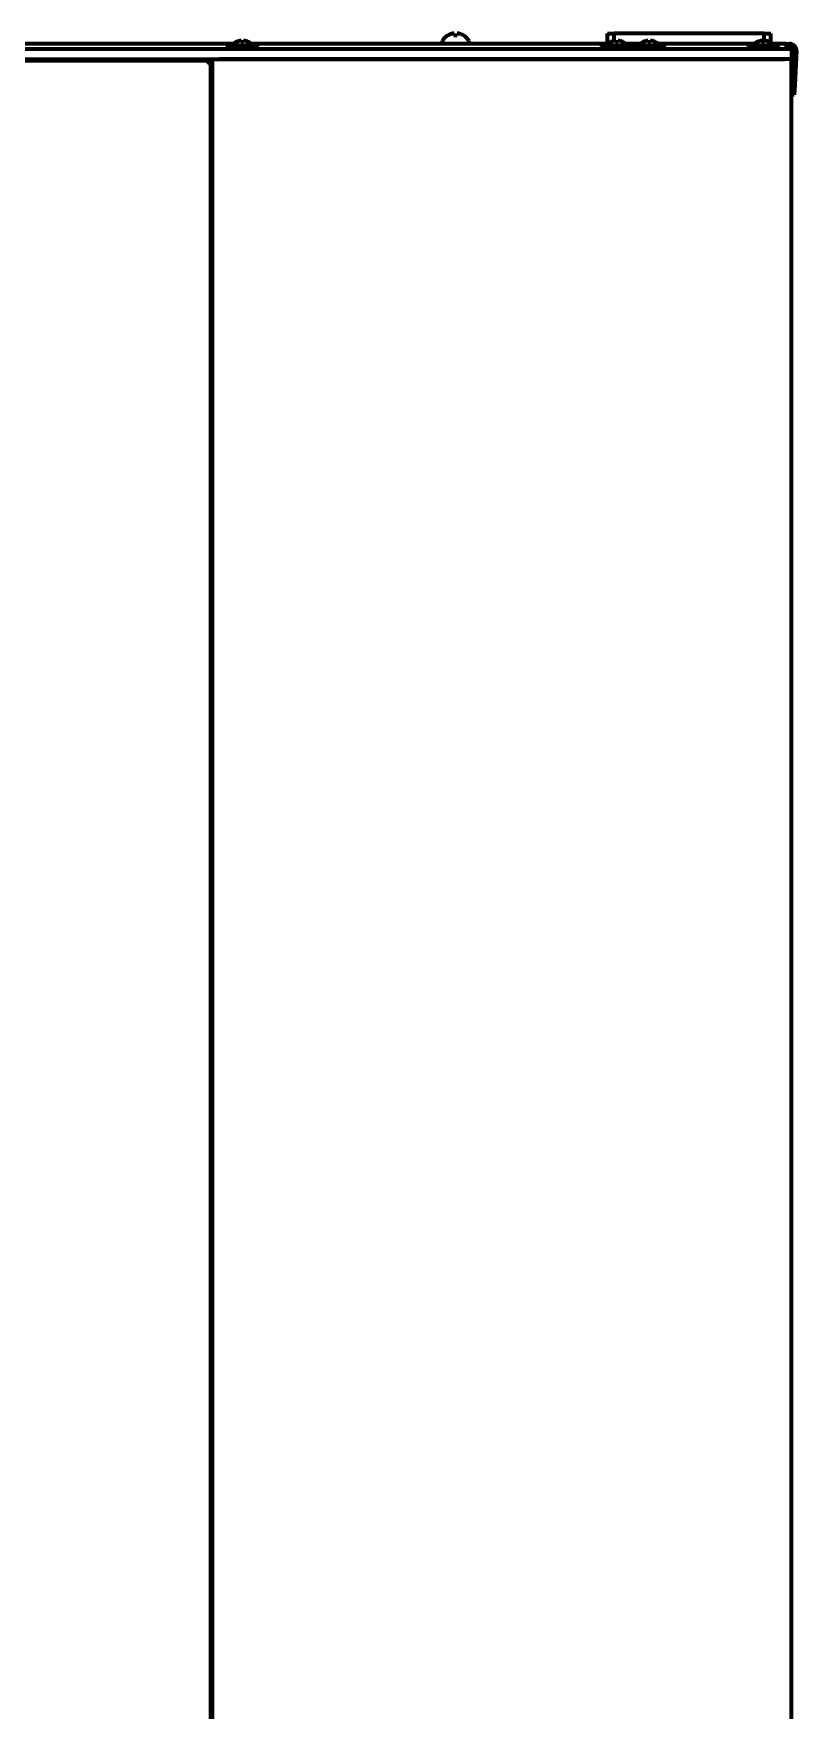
# Model space of a CAD drawing. Header units: inches. Extents: x -2983 to 7024, y 422 to 5529.
# Drawn here: x 3394.2 to 3618.3, y 3451.3 to 3943.4 of the extents above; entities that cross this region are included whole.
import ezdxf

# ---------------------------------------------------------------- set-up
doc = ezdxf.new("R2010")
doc.units = ezdxf.units.IN

msp = doc.modelspace()

# ---------------------------------------------------------------- linework, layer by layer
at = {"linetype": 'Continuous', "lineweight": 70}
for p, q in [((3515.88, 3942.84), (3515.88, 3942.87)), ((3520.48, 3942.87), (3520.48, 3942.84)), ((3562.78, 3940.39), (3562.78, 3943.39)), ((3562.78, 3943.39), (3564.78, 3943.39)), ((3608.78, 3943.39), (3564.78, 3943.39)), ((3564.78, 3941.28), (3564.78, 3943.39)), ((3608.78, 3943.39), (3610.78, 3943.39)), ((3608.78, 3940.88), (3608.78, 3943.39)), ((3610.78, 3940.64), (3610.78, 3943.39)), ((2728.78, 3938.89), (3614.78, 3938.89)), ((3452.97, 3940.39), (2890.6, 3940.39)), ((3451.03, 3939.49), (3451.03, 3939.29)), ((3455.53, 3939.89), (3451.43, 3939.89)), ((3453.66, 3940.89), (3453.66, 3940.87)), ((3455.16, 3940.87), (3455.16, 3941.27)), ((3459.63, 3939.89), (3455.53, 3939.89)), ((3455.91, 3941.27), (3455.91, 3940.87)), ((3457.41, 3940.87), (3457.41, 3940.89)), ((3562.97, 3940.39), (3458.07, 3940.39)), ((3460.03, 3939.29), (3460.03, 3939.49)), ((3514.18, 3940.99), (3514.18, 3940.79)), ((3522.18, 3940.79), (3522.18, 3940.99)), ((3561.03, 3939.49), (3561.03, 3939.29)), ((3565.53, 3939.89), (3561.43, 3939.89)), ((3563.66, 3940.89), (3563.66, 3940.87)), ((3565.16, 3940.87), (3565.16, 3941.27)), ((3569.63, 3939.89), (3565.53, 3939.89)), ((3565.91, 3941.27), (3565.91, 3940.87)), ((3567.41, 3940.87), (3567.41, 3940.89)), ((3572.48, 3940.39), (3568.08, 3940.39)), ((3570.03, 3939.29), (3570.03, 3939.49)), ((3570.53, 3939.49), (3570.53, 3939.29)), ((3575.03, 3939.89), (3570.93, 3939.89)), ((3573.16, 3940.89), (3573.16, 3940.87)), ((3574.66, 3940.87), (3574.66, 3941.27)), ((3579.13, 3939.89), (3575.03, 3939.89)), ((3575.41, 3941.27), (3575.41, 3940.87)), ((3576.91, 3940.87), (3576.91, 3940.89)), ((3605.98, 3940.39), (3577.58, 3940.39)), ((3579.53, 3939.29), (3579.53, 3939.49)), ((3604.03, 3939.49), (3604.03, 3939.29)), ((3608.53, 3939.89), (3604.43, 3939.89)), ((3606.66, 3940.89), (3606.66, 3940.87)), ((3608.16, 3940.87), (3608.16, 3941.27)), ((3612.63, 3939.89), (3608.53, 3939.89)), ((3608.91, 3941.27), (3608.91, 3940.87)), ((3610.41, 3940.87), (3610.41, 3940.89)), ((3615.28, 3940.39), (3611.08, 3940.39)), ((3613.03, 3939.29), (3613.03, 3939.49)), ((3614.78, 3938.89), (3616.78, 3938.89)), ((3615.28, 3940.39), (3615.28, 3938.89)), ((3615.28, 3940.39), (3616.28, 3940.39)), ((3615.28, 3939.39), (3616.28, 3939.39)), ((3616.78, 3938.89), (3616.78, 3935.89)), ((3617.28, 3938.34), (3616.78, 3928.82)), ((3618.28, 3938.29), (3617.76, 3928.39)), ((2728.78, 3935.89), (3614.78, 3935.89)), ((3446.28, 3935.39), (2897.28, 3935.39)), ((3410.78, 3935.89), (3410.78, 3935.39)), ((3446.28, 3935.39), (3445.28, 3934.39)), ((3445.78, 3935.89), (3445.78, 3935.39)), ((3446.28, 2485.99), (3446.28, 3935.39)), ((3446.78, 2485.91), (3446.78, 3935.89)), ((3614.78, 3935.89), (3448.78, 3935.89)), ((3616.78, 3935.89), (3614.78, 3935.89)), ((3616.78, 3935.89), (3614.78, 3935.89)), ((3616.78, 2287.89), (3616.78, 3935.89)), ((3617.76, 3928.39), (3617.61, 3925.39)), ((3617.61, 3925.39), (3616.78, 3925.44)), ((3446.78, 3904.39), (3446.28, 3904.39)), ((3446.78, 3903.89), (3446.28, 3903.89)), ((3446.78, 3863.89), (3446.28, 3863.89)), ((3446.78, 3863.39), (3446.28, 3863.39))]:
    msp.add_line(p, q, dxfattribs=at)
for centre, radius, start, end in [((3518.38, 3938.77), 4.8, 121.3727, 149.6988), ((3517.99, 3938.77), 4.8, 30.3012, 58.6273), ((3451.43, 3939.49), 0.4, 90, 180), ((3451.43, 3939.29), 0.4, 180, 270), ((3455.53, 3937.64), 3.75, 120, 143.1301), ((3455.53, 3937.64), 3.73, 103.5627, 120.1668), ((3455.53, 3937.64), 3.25, 83.3693, 96.6307), ((3455.53, 3937.64), 3.73, 59.8332, 76.4373), ((3455.53, 3937.64), 3.75, 36.8699, 60), ((3459.63, 3939.49), 0.4, 0, 90), ((3459.63, 3939.29), 0.4, 270, 0), ((3514.58, 3940.99), 0.4, 149.6988, 180), ((3514.58, 3940.79), 0.4, 180, 270), ((3521.78, 3940.79), 0.4, 270, 0), ((3521.78, 3940.99), 0.4, 0, 30.3012), ((3561.43, 3939.49), 0.4, 90, 180), ((3561.43, 3939.29), 0.4, 180, 270), ((3565.53, 3937.64), 3.75, 120, 143.1301), ((3565.53, 3937.64), 3.73, 103.5627, 120.1668), ((3565.53, 3937.64), 3.25, 83.3693, 96.6307), ((3565.53, 3937.64), 3.73, 59.8332, 76.4373), ((3565.53, 3937.64), 3.75, 36.8699, 60), ((3569.63, 3939.49), 0.4, 0, 90), ((3569.63, 3939.29), 0.4, 270, 0), ((3570.93, 3939.49), 0.4, 90, 180), ((3570.93, 3939.29), 0.4, 180, 270), ((3575.03, 3937.64), 3.75, 120, 143.1301), ((3575.03, 3937.64), 3.73, 103.5627, 120.1668), ((3575.03, 3937.64), 3.25, 83.3693, 96.6307), ((3575.03, 3937.64), 3.73, 59.8332, 76.4373), ((3575.03, 3937.64), 3.75, 36.8699, 60), ((3579.13, 3939.49), 0.4, 0, 90), ((3579.13, 3939.29), 0.4, 270, 0), ((3604.43, 3939.49), 0.4, 90, 180), ((3604.43, 3939.29), 0.4, 180, 270), ((3608.53, 3937.64), 3.75, 120, 143.1301), ((3608.53, 3937.64), 3.73, 103.5627, 120.1668), ((3608.53, 3937.64), 3.25, 83.3693, 96.6307), ((3608.53, 3937.64), 3.73, 59.8332, 76.4373), ((3608.53, 3937.64), 3.75, 36.8699, 60), ((3612.63, 3939.49), 0.4, 0, 90), ((3612.63, 3939.29), 0.4, 270, 0), ((3614.78, 3937.29), 2, 53.1274, 75.5208), ((3616.28, 3938.39), 2, 357, 90), ((3616.28, 3938.39), 1, 357, 90), ((3446.28, 3903.39), 1, 60.0005, 90)]:
    msp.add_arc(centre, radius, start, end, dxfattribs=at)
for centre, major_axis, start_param, end_param in [((3454.91, 3937.64), (0, -3.64), 3.044426, 3.23876), ((3456.16, 3937.64), (0, 3.64), 6.186018, 6.380352), ((3564.91, 3937.64), (0, -3.64), 3.044426, 3.23876), ((3566.16, 3937.64), (0, 3.64), 6.186018, 6.380352), ((3574.41, 3937.64), (0, -3.64), 3.044426, 3.23876), ((3575.66, 3937.64), (0, 3.64), 6.186018, 6.380352), ((3607.91, 3937.64), (0, -3.64), 3.044426, 3.23876), ((3609.16, 3937.64), (0, 3.64), 6.186018, 6.380352)]:
    msp.add_ellipse(centre, major_axis=major_axis, ratio=0.707107, start_param=start_param, end_param=end_param, dxfattribs=at)
for points in [[(3517.18, 3943.39), (3517.13, 3943.37), (3517.02, 3943.34), (3516.86, 3943.29), (3516.7, 3943.24), (3516.55, 3943.18), (3516.39, 3943.11), (3516.24, 3943.04), (3516.07, 3942.95), (3515.95, 3942.88), (3515.88, 3942.84)], [(3517.68, 3943.39), (3517.66, 3943.39), (3517.61, 3943.4), (3517.53, 3943.4), (3517.46, 3943.4), (3517.39, 3943.4), (3517.32, 3943.4), (3517.25, 3943.4), (3517.21, 3943.39), (3517.18, 3943.39)], [(3518.68, 3942.84), (3518.52, 3942.86), (3518.18, 3942.88), (3517.85, 3942.86), (3517.68, 3942.84)], [(3519.18, 3943.39), (3519.16, 3943.39), (3519.11, 3943.4), (3519.04, 3943.4), (3518.97, 3943.4), (3518.9, 3943.4), (3518.83, 3943.4), (3518.76, 3943.4), (3518.71, 3943.39), (3518.68, 3943.39)], [(3518.68, 3943.39), (3518.68, 3943.37), (3518.68, 3943.34), (3518.68, 3943.29), (3518.68, 3943.24), (3518.68, 3943.18), (3518.68, 3943.11), (3518.68, 3943.04), (3518.68, 3942.95), (3518.68, 3942.88), (3518.68, 3942.84)]]:
    msp.add_open_spline(points, degree=3, dxfattribs=at)
for points in [[(3517.68, 3942.84), (3517.68, 3942.96), (3517.68, 3943.07), (3517.68, 3943.21), (3517.68, 3943.25), (3517.68, 3943.32), (3517.68, 3943.36), (3517.68, 3943.39)], [(3520.48, 3942.84), (3520.28, 3942.96), (3520.07, 3943.07), (3519.75, 3943.21), (3519.64, 3943.25), (3519.41, 3943.32), (3519.3, 3943.36), (3519.18, 3943.39)]]:
    msp.add_open_spline(points, degree=3, knots=[0, 0, 0, 0, 0.5, 0.5, 0.75, 0.75, 1, 1, 1, 1], dxfattribs=at)

doc.saveas('drawing.dxf')
